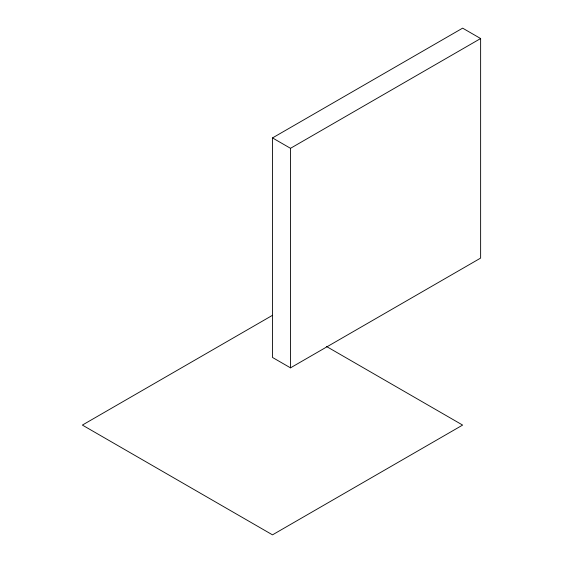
<?xml version="1.0" encoding="UTF-8"?>
<svg xmlns="http://www.w3.org/2000/svg" width="563" height="563" viewBox="0 0 563 563"><rect width="100%" height="100%" fill="white"/><g stroke="black" fill="none" stroke-linecap="round" stroke-linejoin="round"><path stroke-width="0.84" d="M272.499 137.921L462.631 28.15L480.626 38.537L480.626 258.086L290.501 367.85L272.499 357.463L272.499 137.921L290.501 148.308L480.626 38.537M272.499 315.308L82.374 425.079L272.499 534.85L462.631 425.079L326.498 346.484M290.501 148.308L290.501 367.85"/></g></svg>
